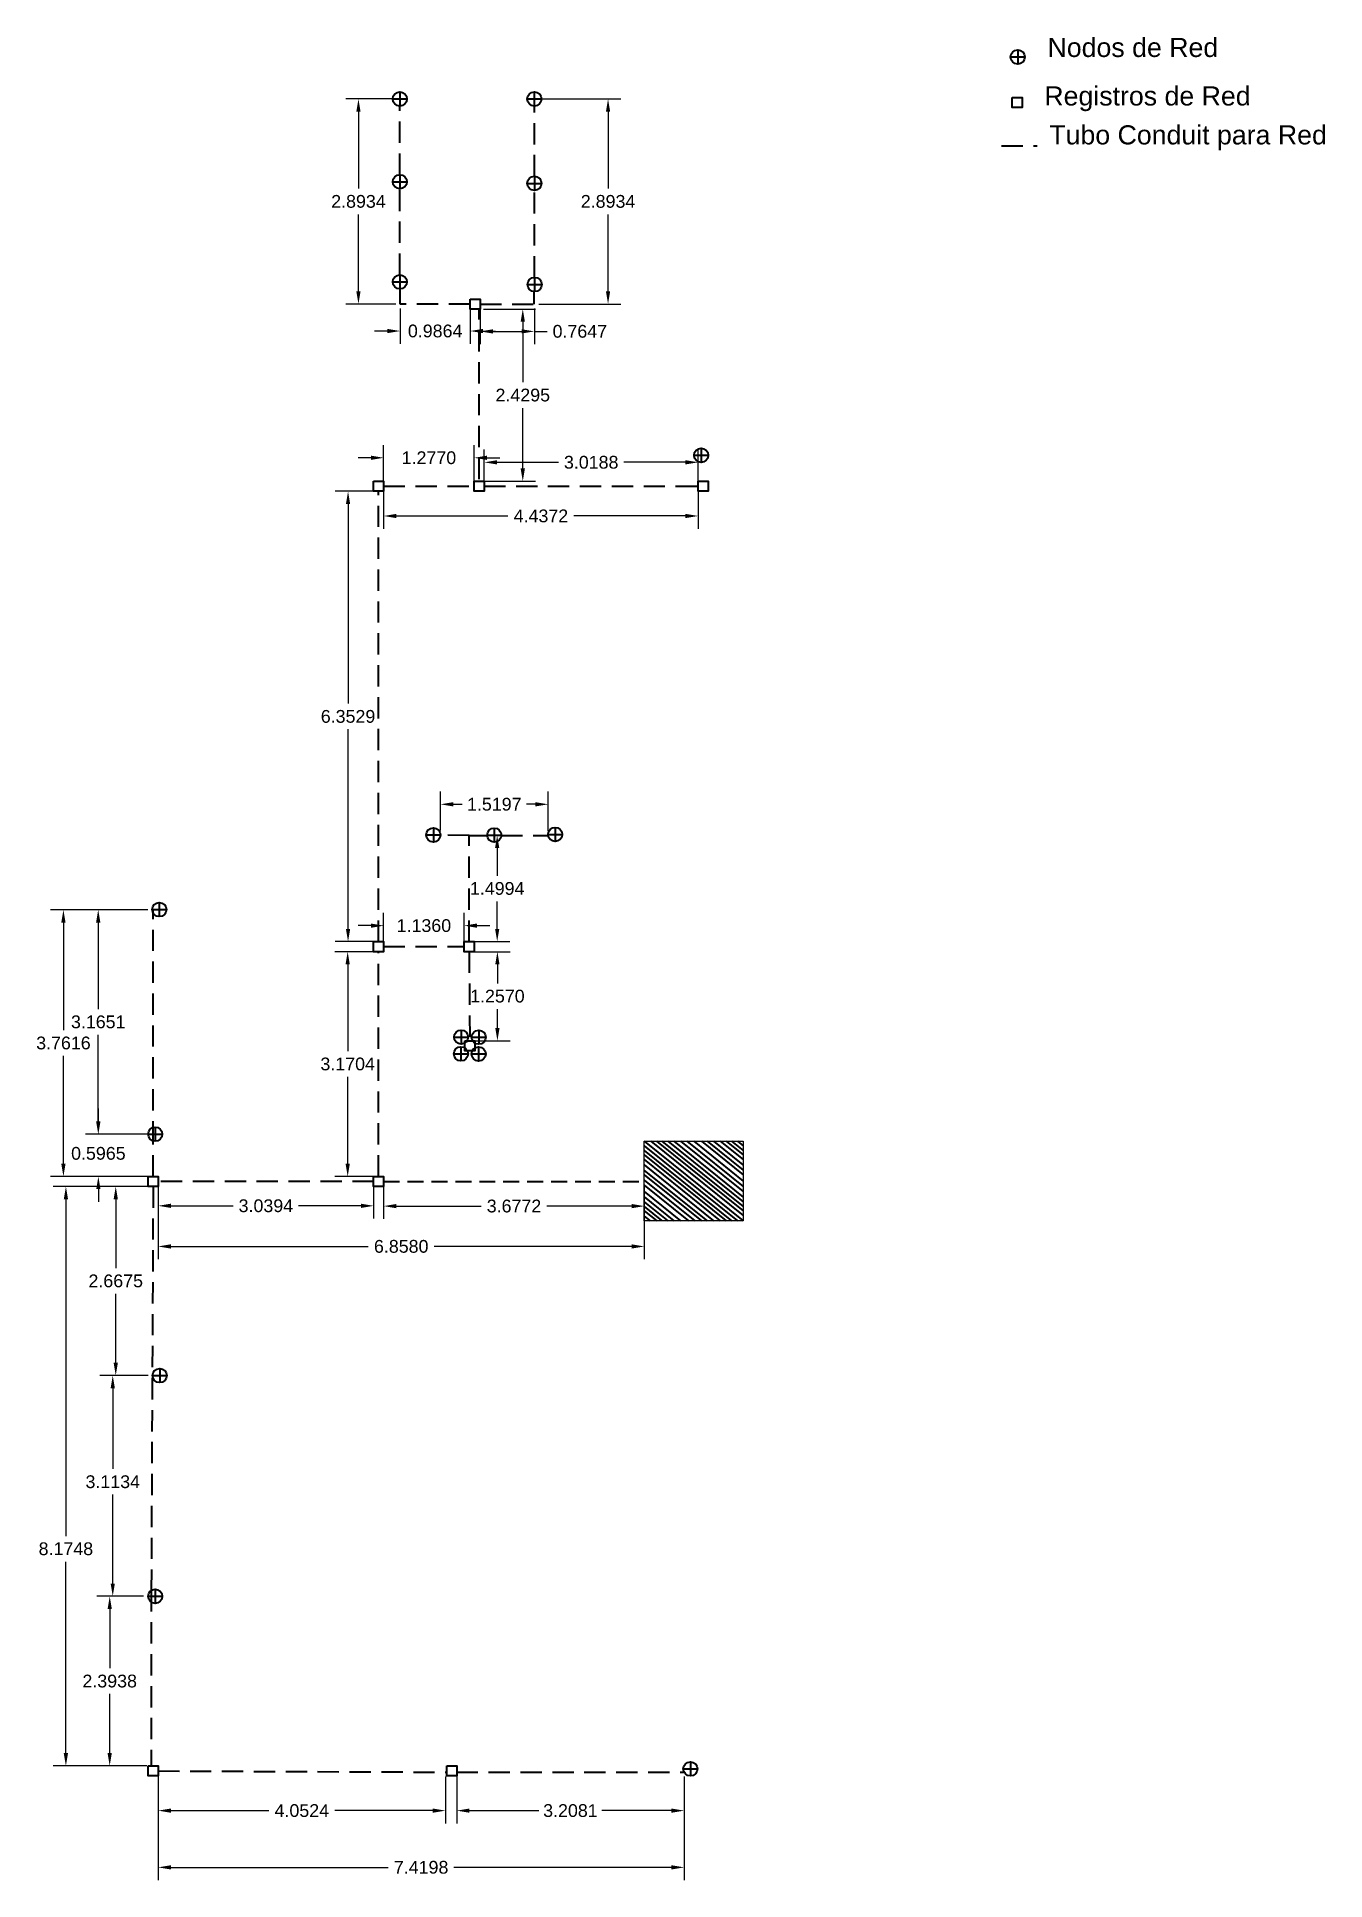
# Model space of a CAD drawing. Header units: inches. Extents: x 9.4 to 27.6, y 17.5 to 43.5.
import ezdxf

# ---------------------------------------------------------------- set-up
doc = ezdxf.new("R2010")
doc.units = ezdxf.units.IN
doc.header["$MEASUREMENT"] = 0
doc.linetypes.add('HIDDEN', pattern=[0.375, 0.25, -0.125])
doc.layers.add('Nodos de Red', color=3, linetype='Continuous')
doc.layers.add('Site', color=2, linetype='Continuous')
doc.styles.get("Standard").update_dxf_attribs({"font": 'Arial.ttf'})
doc.dimstyles.get("Standard").update_dxf_attribs({"dimtxt": 0.18, "dimasz": 0.18, "dimexe": 0.18, "dimexo": 0.0625, "dimgap": 0.09, "dimtad": 0, "dimtih": 1, "dimtoh": 1, "dimdec": 4, "dimzin": 0, "dimdsep": 46, "dimtxsty": 'Standard', "dimcen": 0.09, "dimadec": 0, "dimazin": 0, "dimtfac": 1, "dimtdec": 4, "dimtofl": 0, "dimtmove": 0, "dimatfit": 3, "dimfxl": 1, "dimtolj": 1, "dimtzin": 0, "dimarcsym": 0})

# ---------------------------------------------------------------- blocks, each defined once
blk = doc.blocks.new('*D2')
at = {"layer": 'Nodos de Red', "color": 0, "linetype": 'ByBlock', "lineweight": -2, "ltscale": 0.5, "transparency": 16777216}
for p, q in [((14.298, 27.292), (14.298, 26.826)), ((17.975, 27.292), (17.975, 26.826)), ((14.478, 27.006), (15.676, 27.006)), ((17.795, 27.006), (16.598, 27.006))]:
    blk.add_line(p, q, dxfattribs=at)
at = {"layer": 'Nodos de Red', "color": 0, "linetype": 'ByBlock', "lineweight": 40, "ltscale": 0.5, "transparency": 16777216}
for points in [[(14.478, 27.036), (14.478, 26.976), (14.298, 27.006)], [(17.795, 27.036), (17.795, 26.976), (17.975, 27.006)]]:
    blk.add_solid(points, dxfattribs=at)
at = {"layer": 'Nodos de Red', "color": 0, "linetype": 'ByBlock', "lineweight": 40, "ltscale": 0.5, "transparency": 16777216, "insert": (16.137, 27.006), "char_height": 0.18, "attachment_point": 5}
blk.add_mtext('\\A1;3.6772', dxfattribs=at)
blk = doc.blocks.new('*D3')
at = {"layer": 'Nodos de Red', "color": 0, "linetype": 'ByBlock', "lineweight": -2, "ltscale": 0.5, "transparency": 16777216}
for p, q in [((11.117, 27.292), (11.117, 26.83)), ((14.157, 27.292), (14.157, 26.83)), ((11.297, 27.01), (12.175, 27.01)), ((13.977, 27.01), (13.099, 27.01))]:
    blk.add_line(p, q, dxfattribs=at)
at = {"layer": 'Nodos de Red', "color": 0, "linetype": 'ByBlock', "lineweight": 40, "ltscale": 0.5, "transparency": 16777216}
for points in [[(11.297, 27.04), (11.297, 26.98), (11.117, 27.01)], [(13.977, 27.04), (13.977, 26.98), (14.157, 27.01)]]:
    blk.add_solid(points, dxfattribs=at)
at = {"layer": 'Nodos de Red', "color": 0, "linetype": 'ByBlock', "ltscale": 0.5, "transparency": 16777216, "insert": (12.637, 27.01), "char_height": 0.18, "attachment_point": 5}
blk.add_mtext('\\A1;3.0394', dxfattribs=at)
blk = doc.blocks.new('*D4')
at = {"layer": 'Nodos de Red', "color": 0, "linetype": 'ByBlock', "lineweight": -2, "ltscale": 1.2, "transparency": 16777216}
for p, q in [((10.984, 27.283), (10.339, 27.283)), ((10.519, 27.103), (10.519, 26.131)), ((10.519, 24.796), (10.519, 25.768)), ((10.976, 24.616), (10.339, 24.616))]:
    blk.add_line(p, q, dxfattribs=at)
at = {"layer": 'Nodos de Red', "color": 0, "linetype": 'ByBlock', "lineweight": 40, "ltscale": 1.2, "transparency": 16777216}
for points in [[(10.489, 27.103), (10.549, 27.103), (10.519, 27.283)], [(10.489, 24.796), (10.549, 24.796), (10.519, 24.616)]]:
    blk.add_solid(points, dxfattribs=at)
at = {"layer": 'Nodos de Red', "color": 0, "linetype": 'ByBlock', "lineweight": 40, "ltscale": 1.2, "transparency": 16777216, "insert": (10.519, 25.95), "char_height": 0.18, "attachment_point": 5}
blk.add_mtext('\\A1;2.6675', dxfattribs=at)
blk = doc.blocks.new('*D5')
at = {"layer": 'Nodos de Red', "color": 0, "linetype": 'ByBlock', "lineweight": -2, "ltscale": 1.2, "transparency": 16777216}
for p, q in [((10.984, 27.283), (9.636, 27.283)), ((9.816, 27.103), (9.816, 22.352)), ((9.816, 19.289), (9.816, 21.989)), ((10.957, 19.109), (9.636, 19.109))]:
    blk.add_line(p, q, dxfattribs=at)
at = {"layer": 'Nodos de Red', "color": 0, "linetype": 'ByBlock', "lineweight": 40, "ltscale": 1.2, "transparency": 16777216}
for points in [[(9.786, 27.103), (9.846, 27.103), (9.816, 27.283)], [(9.786, 19.289), (9.846, 19.289), (9.816, 19.109)]]:
    blk.add_solid(points, dxfattribs=at)
at = {"layer": 'Nodos de Red', "color": 0, "linetype": 'ByBlock', "lineweight": 40, "ltscale": 1.2, "transparency": 16777216, "insert": (9.816, 22.171), "char_height": 0.18, "attachment_point": 5}
blk.add_mtext('\\A1;8.1748', dxfattribs=at)
blk = doc.blocks.new('*D6')
at = {"layer": 'Nodos de Red', "color": 0, "linetype": 'ByBlock', "lineweight": -2, "ltscale": 1.2, "transparency": 16777216}
for p, q in [((10.971, 24.616), (10.297, 24.616)), ((10.477, 24.436), (10.477, 23.298)), ((10.477, 21.682), (10.477, 22.936)), ((10.913, 21.502), (10.297, 21.502))]:
    blk.add_line(p, q, dxfattribs=at)
at = {"layer": 'Nodos de Red', "color": 0, "linetype": 'ByBlock', "lineweight": 40, "ltscale": 1.2, "transparency": 16777216}
for points in [[(10.447, 24.436), (10.507, 24.436), (10.477, 24.616)], [(10.447, 21.682), (10.507, 21.682), (10.477, 21.502)]]:
    blk.add_solid(points, dxfattribs=at)
at = {"layer": 'Nodos de Red', "color": 0, "linetype": 'ByBlock', "lineweight": 40, "ltscale": 1.2, "transparency": 16777216, "insert": (10.477, 23.117), "char_height": 0.18, "attachment_point": 5}
blk.add_mtext('\\A1;3.1134', dxfattribs=at)
blk = doc.blocks.new('*D7')
at = {"layer": 'Nodos de Red', "color": 0, "linetype": 'ByBlock', "lineweight": -2, "ltscale": 1.2, "transparency": 16777216}
for p, q in [((10.913, 21.502), (10.254, 21.502)), ((10.434, 21.322), (10.434, 20.487)), ((10.434, 19.289), (10.434, 20.124)), ((10.957, 19.109), (10.254, 19.109))]:
    blk.add_line(p, q, dxfattribs=at)
at = {"layer": 'Nodos de Red', "color": 0, "linetype": 'ByBlock', "lineweight": 40, "ltscale": 1.2, "transparency": 16777216}
for points in [[(10.404, 21.322), (10.464, 21.322), (10.434, 21.502)], [(10.404, 19.289), (10.464, 19.289), (10.434, 19.109)]]:
    blk.add_solid(points, dxfattribs=at)
at = {"layer": 'Nodos de Red', "color": 0, "linetype": 'ByBlock', "lineweight": 40, "ltscale": 1.2, "transparency": 16777216, "insert": (10.434, 20.305), "char_height": 0.18, "attachment_point": 5}
blk.add_mtext('\\A1;2.3938', dxfattribs=at)
blk = doc.blocks.new('*D8')
at = {"layer": 'Nodos de Red', "color": 0, "linetype": 'ByBlock', "lineweight": -2, "ltscale": 1.2, "transparency": 16777216}
for p, q in [((11.117, 18.975), (11.117, 18.298)), ((15.17, 18.958), (15.17, 18.298)), ((11.297, 18.478), (12.677, 18.478)), ((14.99, 18.478), (13.61, 18.478))]:
    blk.add_line(p, q, dxfattribs=at)
at = {"layer": 'Nodos de Red', "color": 0, "linetype": 'ByBlock', "lineweight": 40, "ltscale": 1.2, "transparency": 16777216}
for points in [[(11.297, 18.508), (11.297, 18.448), (11.117, 18.478)], [(14.99, 18.508), (14.99, 18.448), (15.17, 18.478)]]:
    blk.add_solid(points, dxfattribs=at)
at = {"layer": 'Nodos de Red', "color": 0, "linetype": 'ByBlock', "lineweight": 40, "ltscale": 1.2, "transparency": 16777216, "insert": (13.144, 18.478), "char_height": 0.18, "attachment_point": 5}
blk.add_mtext('\\A1;4.0524', dxfattribs=at)
blk = doc.blocks.new('*D9')
at = {"layer": 'Nodos de Red', "color": 0, "linetype": 'ByBlock', "lineweight": -2, "ltscale": 1.2, "transparency": 16777216}
for p, q in [((15.329, 18.958), (15.329, 18.298)), ((18.537, 18.958), (18.537, 18.298)), ((15.509, 18.478), (16.488, 18.478)), ((18.357, 18.478), (17.378, 18.478))]:
    blk.add_line(p, q, dxfattribs=at)
at = {"layer": 'Nodos de Red', "color": 0, "linetype": 'ByBlock', "lineweight": 40, "ltscale": 1.2, "transparency": 16777216}
for points in [[(15.509, 18.508), (15.509, 18.448), (15.329, 18.478)], [(18.357, 18.508), (18.357, 18.448), (18.537, 18.478)]]:
    blk.add_solid(points, dxfattribs=at)
at = {"layer": 'Nodos de Red', "color": 0, "linetype": 'ByBlock', "lineweight": 40, "ltscale": 1.2, "transparency": 16777216, "insert": (16.933, 18.478), "char_height": 0.18, "attachment_point": 5}
blk.add_mtext('\\A1;3.2081', dxfattribs=at)
blk = doc.blocks.new('*D10')
at = {"layer": 'Nodos de Red', "color": 0, "linetype": 'ByBlock', "lineweight": -2, "ltscale": 1.2, "transparency": 16777216}
for p, q in [((11.117, 18.975), (11.117, 17.498)), ((18.537, 18.958), (18.537, 17.498)), ((11.297, 17.678), (14.364, 17.678)), ((18.357, 17.678), (15.29, 17.678))]:
    blk.add_line(p, q, dxfattribs=at)
at = {"layer": 'Nodos de Red', "color": 0, "linetype": 'ByBlock', "lineweight": 40, "ltscale": 1.2, "transparency": 16777216}
for points in [[(11.297, 17.708), (11.297, 17.648), (11.117, 17.678)], [(18.357, 17.708), (18.357, 17.648), (18.537, 17.678)]]:
    blk.add_solid(points, dxfattribs=at)
at = {"layer": 'Nodos de Red', "color": 0, "linetype": 'ByBlock', "lineweight": 40, "ltscale": 1.2, "transparency": 16777216, "insert": (14.827, 17.678), "char_height": 0.18, "attachment_point": 5}
blk.add_mtext('\\A1;7.4198', dxfattribs=at)
blk = doc.blocks.new('*D11')
at = {"layer": 'Nodos de Red', "color": 0, "linetype": 'ByBlock', "lineweight": -2, "ltscale": 1.2, "transparency": 16777216}
for p, q in [((10.274, 28.201), (10.274, 28.381)), ((10.984, 28.021), (10.094, 28.021)), ((10.984, 27.425), (10.094, 27.425)), ((10.274, 27.245), (10.274, 27.065))]:
    blk.add_line(p, q, dxfattribs=at)
at = {"layer": 'Nodos de Red', "color": 0, "linetype": 'ByBlock', "lineweight": 40, "ltscale": 1.2, "transparency": 16777216}
for points in [[(10.244, 28.201), (10.304, 28.201), (10.274, 28.021)], [(10.244, 27.245), (10.304, 27.245), (10.274, 27.425)]]:
    blk.add_solid(points, dxfattribs=at)
at = {"layer": 'Nodos de Red', "color": 0, "linetype": 'ByBlock', "lineweight": 40, "ltscale": 1.2, "transparency": 16777216, "insert": (10.274, 27.749), "char_height": 0.18, "attachment_point": 5}
blk.add_mtext('\\A1;0.5965', dxfattribs=at)
blk = doc.blocks.new('*D12')
at = {"layer": 'Nodos de Red', "color": 0, "linetype": 'ByBlock', "lineweight": -2, "ltscale": 1.2, "transparency": 16777216}
for p, q in [((10.971, 31.186), (10.092, 31.186)), ((10.272, 31.006), (10.272, 29.785)), ((10.272, 28.201), (10.272, 29.423)), ((10.984, 28.021), (10.092, 28.021))]:
    blk.add_line(p, q, dxfattribs=at)
at = {"layer": 'Nodos de Red', "color": 0, "linetype": 'ByBlock', "lineweight": 40, "ltscale": 1.2, "transparency": 16777216}
for points in [[(10.242, 31.006), (10.302, 31.006), (10.272, 31.186)], [(10.242, 28.201), (10.302, 28.201), (10.272, 28.021)]]:
    blk.add_solid(points, dxfattribs=at)
at = {"layer": 'Nodos de Red', "color": 0, "linetype": 'ByBlock', "lineweight": 40, "ltscale": 1.2, "transparency": 16777216, "insert": (10.272, 29.604), "char_height": 0.18, "attachment_point": 5}
blk.add_mtext('\\A1;3.1651', dxfattribs=at)
blk = doc.blocks.new('*D13')
at = {"layer": 'Nodos de Red', "color": 0, "linetype": 'ByBlock', "lineweight": -2, "ltscale": 1.2, "transparency": 16777216}
for p, q in [((10.971, 31.186), (9.601, 31.186)), ((9.781, 31.006), (9.781, 29.487)), ((9.781, 27.605), (9.781, 29.124)), ((10.971, 27.425), (9.601, 27.425))]:
    blk.add_line(p, q, dxfattribs=at)
at = {"layer": 'Nodos de Red', "color": 0, "linetype": 'ByBlock', "lineweight": 40, "ltscale": 1.2, "transparency": 16777216}
for points in [[(9.751, 31.006), (9.811, 31.006), (9.781, 31.186)], [(9.751, 27.605), (9.811, 27.605), (9.781, 27.425)]]:
    blk.add_solid(points, dxfattribs=at)
at = {"layer": 'Nodos de Red', "color": 0, "linetype": 'ByBlock', "lineweight": 40, "ltscale": 1.2, "transparency": 16777216, "insert": (9.781, 29.306), "char_height": 0.18, "attachment_point": 5}
blk.add_mtext('\\A1;3.7616', dxfattribs=at)
blk = doc.blocks.new('*D14')
at = {"layer": 'Nodos de Red', "color": 0, "linetype": 'ByBlock', "lineweight": -2, "ltscale": 1.2, "transparency": 16777216}
for p, q in [((11.117, 27.292), (11.117, 26.257)), ((17.975, 27.292), (17.975, 26.257)), ((11.297, 26.437), (14.082, 26.437)), ((17.795, 26.437), (15.011, 26.437))]:
    blk.add_line(p, q, dxfattribs=at)
at = {"layer": 'Nodos de Red', "color": 0, "linetype": 'ByBlock', "lineweight": 40, "ltscale": 1.2, "transparency": 16777216}
for points in [[(11.297, 26.467), (11.297, 26.407), (11.117, 26.437)], [(17.795, 26.467), (17.795, 26.407), (17.975, 26.437)]]:
    blk.add_solid(points, dxfattribs=at)
at = {"layer": 'Nodos de Red', "color": 0, "linetype": 'ByBlock', "lineweight": 40, "ltscale": 1.2, "transparency": 16777216, "insert": (14.546, 26.437), "char_height": 0.18, "attachment_point": 5}
blk.add_mtext('\\A1;6.8580', dxfattribs=at)
blk = doc.blocks.new('*D15')
at = {"layer": 'Nodos de Red', "color": 0, "linetype": 'ByBlock', "lineweight": -2, "ltscale": 1.2, "transparency": 16777216}
for p, q in [((14.165, 30.595), (13.611, 30.595)), ((13.791, 30.415), (13.791, 29.191)), ((13.791, 27.605), (13.791, 28.829)), ((14.165, 27.425), (13.611, 27.425))]:
    blk.add_line(p, q, dxfattribs=at)
at = {"layer": 'Nodos de Red', "color": 0, "linetype": 'ByBlock', "lineweight": 40, "ltscale": 1.2, "transparency": 16777216}
for points in [[(13.761, 30.415), (13.821, 30.415), (13.791, 30.595)], [(13.761, 27.605), (13.821, 27.605), (13.791, 27.425)]]:
    blk.add_solid(points, dxfattribs=at)
at = {"layer": 'Nodos de Red', "color": 0, "linetype": 'ByBlock', "lineweight": 40, "ltscale": 1.2, "transparency": 16777216, "insert": (13.791, 29.01), "char_height": 0.18, "attachment_point": 5}
blk.add_mtext('\\A1;3.1704', dxfattribs=at)
blk = doc.blocks.new('*D16')
at = {"layer": 'Nodos de Red', "color": 0, "linetype": 'ByBlock', "lineweight": -2, "ltscale": 1.2, "transparency": 16777216}
for p, q in [((14.118, 30.962), (13.938, 30.962)), ((14.298, 30.728), (14.298, 31.142)), ((15.434, 30.728), (15.434, 31.142)), ((15.614, 30.962), (15.794, 30.962))]:
    blk.add_line(p, q, dxfattribs=at)
at = {"layer": 'Nodos de Red', "color": 0, "linetype": 'ByBlock', "lineweight": 40, "ltscale": 1.2, "transparency": 16777216}
for points in [[(14.118, 30.992), (14.118, 30.932), (14.298, 30.962)], [(15.614, 30.992), (15.614, 30.932), (15.434, 30.962)]]:
    blk.add_solid(points, dxfattribs=at)
at = {"layer": 'Nodos de Red', "color": 0, "linetype": 'ByBlock', "lineweight": 40, "ltscale": 1.2, "transparency": 16777216, "insert": (14.866, 30.962), "char_height": 0.18, "attachment_point": 5}
blk.add_mtext('\\A1;1.1360', dxfattribs=at)
blk = doc.blocks.new('*D17')
at = {"layer": 'Nodos de Red', "color": 0, "linetype": 'ByBlock', "lineweight": -2, "ltscale": 1.2, "transparency": 16777216}
for p, q in [((15.567, 32.236), (16.08, 32.236)), ((15.9, 32.056), (15.9, 31.667)), ((15.9, 30.917), (15.9, 31.305)), ((15.567, 30.737), (16.08, 30.737))]:
    blk.add_line(p, q, dxfattribs=at)
at = {"layer": 'Nodos de Red', "color": 0, "linetype": 'ByBlock', "lineweight": 40, "ltscale": 1.2, "transparency": 16777216}
for points in [[(15.87, 32.056), (15.93, 32.056), (15.9, 32.236)], [(15.87, 30.917), (15.93, 30.917), (15.9, 30.737)]]:
    blk.add_solid(points, dxfattribs=at)
at = {"layer": 'Nodos de Red', "color": 0, "linetype": 'ByBlock', "lineweight": 40, "ltscale": 1.2, "transparency": 16777216, "insert": (15.9, 31.486), "char_height": 0.18, "attachment_point": 5}
blk.add_mtext('\\A1;1.4994', dxfattribs=at)
blk = doc.blocks.new('*D18')
at = {"layer": 'Nodos de Red', "color": 0, "linetype": 'ByBlock', "lineweight": -2, "ltscale": 1.2, "transparency": 16777216}
for p, q in [((15.099, 32.303), (15.099, 32.854)), ((16.619, 32.298), (16.619, 32.854)), ((15.279, 32.674), (15.404, 32.674)), ((16.439, 32.674), (16.314, 32.674))]:
    blk.add_line(p, q, dxfattribs=at)
at = {"layer": 'Nodos de Red', "color": 0, "linetype": 'ByBlock', "lineweight": 40, "ltscale": 1.2, "transparency": 16777216}
for points in [[(15.279, 32.704), (15.279, 32.644), (15.099, 32.674)], [(16.439, 32.704), (16.439, 32.644), (16.619, 32.674)]]:
    blk.add_solid(points, dxfattribs=at)
at = {"layer": 'Nodos de Red', "color": 0, "linetype": 'ByBlock', "lineweight": 40, "ltscale": 1.2, "transparency": 16777216, "insert": (15.859, 32.674), "char_height": 0.18, "attachment_point": 5}
blk.add_mtext('\\A1;1.5197', dxfattribs=at)
blk = doc.blocks.new('*D19')
at = {"layer": 'Nodos de Red', "color": 0, "linetype": 'ByBlock', "lineweight": -2, "ltscale": 1.2, "transparency": 16777216}
for p, q in [((15.567, 30.595), (16.083, 30.595)), ((15.903, 30.415), (15.903, 30.148)), ((15.903, 29.518), (15.903, 29.785)), ((15.575, 29.338), (16.083, 29.338))]:
    blk.add_line(p, q, dxfattribs=at)
at = {"layer": 'Nodos de Red', "color": 0, "linetype": 'ByBlock', "lineweight": 40, "ltscale": 1.2, "transparency": 16777216}
for points in [[(15.873, 30.415), (15.933, 30.415), (15.903, 30.595)], [(15.873, 29.518), (15.933, 29.518), (15.903, 29.338)]]:
    blk.add_solid(points, dxfattribs=at)
at = {"layer": 'Nodos de Red', "color": 0, "linetype": 'ByBlock', "lineweight": 40, "ltscale": 1.2, "transparency": 16777216, "insert": (15.903, 29.967), "char_height": 0.18, "attachment_point": 5}
blk.add_mtext('\\A1;1.2570', dxfattribs=at)
blk = doc.blocks.new('*D20')
at = {"layer": 'Nodos de Red', "color": 0, "linetype": 'ByBlock', "lineweight": -2, "ltscale": 1.2, "transparency": 16777216}
for p, q in [((14.165, 37.089), (13.616, 37.089)), ((13.796, 36.909), (13.796, 34.094)), ((13.796, 30.917), (13.796, 33.732)), ((14.165, 30.737), (13.616, 30.737))]:
    blk.add_line(p, q, dxfattribs=at)
at = {"layer": 'Nodos de Red', "color": 0, "linetype": 'ByBlock', "lineweight": 40, "ltscale": 1.2, "transparency": 16777216}
for points in [[(13.766, 36.909), (13.826, 36.909), (13.796, 37.089)], [(13.766, 30.917), (13.826, 30.917), (13.796, 30.737)]]:
    blk.add_solid(points, dxfattribs=at)
at = {"layer": 'Nodos de Red', "color": 0, "linetype": 'ByBlock', "lineweight": 40, "ltscale": 1.2, "transparency": 16777216, "insert": (13.796, 33.913), "char_height": 0.18, "attachment_point": 5}
blk.add_mtext('\\A1;6.3529', dxfattribs=at)
blk = doc.blocks.new('*D21')
at = {"layer": 'Nodos de Red', "color": 0, "linetype": 'ByBlock', "lineweight": -2, "ltscale": 1.2, "transparency": 16777216}
for p, q in [((14.298, 37.223), (14.298, 37.742)), ((15.575, 37.223), (15.575, 37.742)), ((14.118, 37.562), (13.938, 37.562)), ((15.755, 37.562), (15.935, 37.562))]:
    blk.add_line(p, q, dxfattribs=at)
at = {"layer": 'Nodos de Red', "color": 0, "linetype": 'ByBlock', "lineweight": 40, "ltscale": 1.2, "transparency": 16777216}
for points in [[(14.118, 37.592), (14.118, 37.532), (14.298, 37.562)], [(15.755, 37.592), (15.755, 37.532), (15.575, 37.562)]]:
    blk.add_solid(points, dxfattribs=at)
at = {"layer": 'Nodos de Red', "color": 0, "linetype": 'ByBlock', "lineweight": 40, "ltscale": 1.2, "transparency": 16777216, "insert": (14.937, 37.562), "char_height": 0.18, "attachment_point": 5}
blk.add_mtext('\\A1;1.2770', dxfattribs=at)
blk = doc.blocks.new('*D22')
at = {"layer": 'Nodos de Red', "color": 0, "linetype": 'ByBlock', "lineweight": -2, "ltscale": 1.2, "transparency": 16777216}
for p, q in [((15.717, 37.223), (15.717, 37.678)), ((15.897, 37.498), (16.764, 37.498)), ((18.555, 37.498), (17.688, 37.498)), ((18.735, 37.223), (18.735, 37.678))]:
    blk.add_line(p, q, dxfattribs=at)
at = {"layer": 'Nodos de Red', "color": 0, "linetype": 'ByBlock', "lineweight": 40, "ltscale": 1.2, "transparency": 16777216}
for points in [[(15.897, 37.528), (15.897, 37.468), (15.717, 37.498)], [(18.555, 37.528), (18.555, 37.468), (18.735, 37.498)]]:
    blk.add_solid(points, dxfattribs=at)
at = {"layer": 'Nodos de Red', "color": 0, "linetype": 'ByBlock', "lineweight": 40, "ltscale": 1.2, "transparency": 16777216, "insert": (17.226, 37.498), "char_height": 0.18, "attachment_point": 5}
blk.add_mtext('\\A1;3.0188', dxfattribs=at)
blk = doc.blocks.new('*D23')
at = {"layer": 'Nodos de Red', "color": 0, "linetype": 'ByBlock', "lineweight": -2, "ltscale": 1.2, "transparency": 16777216}
for p, q in [((14.298, 37.098), (14.298, 36.561)), ((18.735, 37.098), (18.735, 36.561)), ((14.478, 36.741), (16.051, 36.741)), ((18.555, 36.741), (16.983, 36.741))]:
    blk.add_line(p, q, dxfattribs=at)
at = {"layer": 'Nodos de Red', "color": 0, "linetype": 'ByBlock', "lineweight": 40, "ltscale": 1.2, "transparency": 16777216}
for points in [[(14.478, 36.771), (14.478, 36.711), (14.298, 36.741)], [(18.555, 36.771), (18.555, 36.711), (18.735, 36.741)]]:
    blk.add_solid(points, dxfattribs=at)
at = {"layer": 'Nodos de Red', "color": 0, "linetype": 'ByBlock', "lineweight": 40, "ltscale": 1.2, "transparency": 16777216, "insert": (16.517, 36.741), "char_height": 0.18, "attachment_point": 5}
blk.add_mtext('\\A1;4.4372', dxfattribs=at)
blk = doc.blocks.new('*D24')
at = {"layer": 'Nodos de Red', "color": 0, "linetype": 'ByBlock', "lineweight": -2, "ltscale": 1.2, "transparency": 16777216}
for p, q in [((15.708, 39.66), (16.441, 39.66)), ((16.261, 39.48), (16.261, 38.627)), ((16.261, 37.411), (16.261, 38.264)), ((15.708, 37.231), (16.441, 37.231))]:
    blk.add_line(p, q, dxfattribs=at)
at = {"layer": 'Nodos de Red', "color": 0, "linetype": 'ByBlock', "lineweight": 40, "ltscale": 1.2, "transparency": 16777216}
for points in [[(16.231, 39.48), (16.291, 39.48), (16.261, 39.66)], [(16.231, 37.411), (16.291, 37.411), (16.261, 37.231)]]:
    blk.add_solid(points, dxfattribs=at)
at = {"layer": 'Nodos de Red', "color": 0, "linetype": 'ByBlock', "lineweight": 40, "ltscale": 1.2, "transparency": 16777216, "insert": (16.261, 38.446), "char_height": 0.18, "attachment_point": 5}
blk.add_mtext('\\A1;2.4295', dxfattribs=at)
blk = doc.blocks.new('*D25')
at = {"layer": 'Nodos de Red', "color": 0, "linetype": 'ByBlock', "lineweight": -2, "ltscale": 1.2, "transparency": 16777216}
for p, q in [((14.531, 39.668), (14.531, 39.17)), ((15.518, 39.668), (15.518, 39.17)), ((14.351, 39.35), (14.171, 39.35)), ((15.698, 39.35), (15.878, 39.35))]:
    blk.add_line(p, q, dxfattribs=at)
at = {"layer": 'Nodos de Red', "color": 0, "linetype": 'ByBlock', "lineweight": 40, "ltscale": 1.2, "transparency": 16777216}
for points in [[(14.351, 39.38), (14.351, 39.32), (14.531, 39.35)], [(15.698, 39.38), (15.698, 39.32), (15.518, 39.35)]]:
    blk.add_solid(points, dxfattribs=at)
at = {"layer": 'Nodos de Red', "color": 0, "linetype": 'ByBlock', "lineweight": 40, "ltscale": 1.2, "transparency": 16777216, "insert": (15.025, 39.35), "char_height": 0.18, "attachment_point": 5}
blk.add_mtext('\\A1;0.9864', dxfattribs=at)
blk = doc.blocks.new('*D26')
at = {"layer": 'Nodos de Red', "color": 0, "linetype": 'ByBlock', "lineweight": -2, "ltscale": 1.2, "transparency": 16777216}
for p, q in [((15.659, 39.668), (15.659, 39.165)), ((16.424, 39.668), (16.424, 39.165)), ((15.839, 39.345), (16.244, 39.345)), ((16.424, 39.345), (16.604, 39.345))]:
    blk.add_line(p, q, dxfattribs=at)
at = {"layer": 'Nodos de Red', "color": 0, "linetype": 'ByBlock', "lineweight": 40, "ltscale": 1.2, "transparency": 16777216}
for points in [[(15.839, 39.375), (15.839, 39.315), (15.659, 39.345)], [(16.244, 39.375), (16.244, 39.315), (16.424, 39.345)]]:
    blk.add_solid(points, dxfattribs=at)
at = {"layer": 'Nodos de Red', "color": 0, "linetype": 'ByBlock', "lineweight": 40, "ltscale": 1.2, "transparency": 16777216, "insert": (17.066, 39.345), "char_height": 0.18, "attachment_point": 5}
blk.add_mtext('\\A1;0.7647', dxfattribs=at)
blk = doc.blocks.new('*D27')
at = {"layer": 'Nodos de Red', "color": 0, "linetype": 'ByBlock', "lineweight": -2, "ltscale": 1.2, "transparency": 16777216}
for p, q in [((14.464, 42.624), (13.763, 42.624)), ((13.943, 42.444), (13.943, 41.359)), ((13.943, 39.911), (13.943, 40.996)), ((14.469, 39.731), (13.763, 39.731))]:
    blk.add_line(p, q, dxfattribs=at)
at = {"layer": 'Nodos de Red', "color": 0, "linetype": 'ByBlock', "lineweight": 40, "ltscale": 1.2, "transparency": 16777216}
for points in [[(13.913, 42.444), (13.973, 42.444), (13.943, 42.624)], [(13.913, 39.911), (13.973, 39.911), (13.943, 39.731)]]:
    blk.add_solid(points, dxfattribs=at)
at = {"layer": 'Nodos de Red', "color": 0, "linetype": 'ByBlock', "lineweight": 40, "ltscale": 1.2, "transparency": 16777216, "insert": (13.943, 41.178), "char_height": 0.18, "attachment_point": 5}
blk.add_mtext('\\A1;2.8934', dxfattribs=at)
blk = doc.blocks.new('*D28')
at = {"layer": 'Nodos de Red', "color": 0, "linetype": 'ByBlock', "lineweight": -2, "ltscale": 1.2, "transparency": 16777216}
for p, q in [((16.487, 42.624), (17.644, 42.624)), ((17.464, 42.444), (17.464, 41.359)), ((17.464, 39.911), (17.464, 40.996)), ((16.487, 39.731), (17.644, 39.731))]:
    blk.add_line(p, q, dxfattribs=at)
at = {"layer": 'Nodos de Red', "color": 0, "linetype": 'ByBlock', "lineweight": 40, "ltscale": 1.2, "transparency": 16777216}
for points in [[(17.434, 42.444), (17.494, 42.444), (17.464, 42.624)], [(17.434, 39.911), (17.494, 39.911), (17.464, 39.731)]]:
    blk.add_solid(points, dxfattribs=at)
at = {"layer": 'Nodos de Red', "color": 0, "linetype": 'ByBlock', "lineweight": 40, "ltscale": 1.2, "transparency": 16777216, "insert": (17.464, 41.178), "char_height": 0.18, "attachment_point": 5}
blk.add_mtext('\\A1;2.8934', dxfattribs=at)

msp = doc.modelspace()

# ---------------------------------------------------------------- linework, layer by layer
at = {"layer": 'Nodos de Red', "lineweight": 40, "ltscale": 1.2, "transparency": 33554620}
for p, q in [((23.14281, 43.21585), (23.34281, 43.21585)), ((23.24281, 43.31585), (23.24281, 43.11585)), ((14.52678, 42.72439), (14.52678, 42.52439)), ((16.4218, 42.72439), (16.4218, 42.52439)), ((14.42678, 42.62439), (14.62678, 42.62439)), ((16.3218, 42.62439), (16.5218, 42.62439)), ((14.42701, 41.45582), (14.62701, 41.45582)), ((14.52701, 41.55582), (14.52701, 41.35582)), ((16.32482, 41.43363), (16.52482, 41.43363)), ((16.42482, 41.53363), (16.42482, 41.33363)), ((14.52701, 40.14319), (14.52701, 39.94319)), ((16.42863, 40.10621), (16.42863, 39.90621)), ((14.42701, 40.04319), (14.62701, 40.04319)), ((16.32863, 40.00621), (16.52863, 40.00621)), ((18.67772, 37.59791), (18.87772, 37.59791)), ((18.77772, 37.69791), (18.77772, 37.49791)), ((14.99922, 32.34132), (14.99922, 32.14132)), ((15.85847, 32.33951), (15.85847, 32.13951)), ((16.61808, 32.24861), (16.81808, 32.24861)), ((16.71808, 32.34861), (16.71808, 32.14861)), ((14.89922, 32.24132), (15.09922, 32.24132)), ((15.75847, 32.23951), (15.95847, 32.23951)), ((11.13395, 31.28953), (11.13395, 31.08953)), ((11.03395, 31.18953), (11.23395, 31.18953)), ((15.29094, 29.39), (15.49094, 29.39)), ((15.39094, 29.49), (15.39094, 29.29)), ((15.53923, 29.3882), (15.73923, 29.3882)), ((15.63923, 29.4882), (15.63923, 29.2882)), ((15.28914, 29.15441), (15.48914, 29.15441)), ((15.38914, 29.25441), (15.38914, 29.05441)), ((15.53744, 29.15261), (15.73744, 29.15261)), ((15.63744, 29.25261), (15.63744, 29.05261)), ((11.0759, 28.12117), (11.0759, 27.92117)), ((10.9759, 28.02117), (11.1759, 28.02117)), ((11.13878, 24.71578), (11.13878, 24.51578)), ((11.03878, 24.61578), (11.23878, 24.61578)), ((11.0759, 21.60237), (11.0759, 21.40237)), ((10.9759, 21.50237), (11.1759, 21.50237)), ((18.52568, 19.06716), (18.72568, 19.06716)), ((18.62568, 19.16716), (18.62568, 18.96716))]:
    msp.add_line(p, q, dxfattribs=at)
at = {"layer": 'Nodos de Red', "linetype": 'HIDDEN', "lineweight": 40, "ltscale": 1.2, "transparency": 33554620}
for p, q in [((14.52701, 41.55582), (14.52701, 42.53478)), ((16.42482, 41.53363), (16.42482, 42.52688)), ((23.01625, 41.96272), (23.51625, 41.96272)), ((14.52701, 40.14319), (14.52701, 41.35582)), ((16.42863, 40.10621), (16.42482, 41.33363)), ((14.5314, 39.73096), (14.5314, 39.94328)), ((16.4239, 39.73096), (16.4239, 39.90632)), ((15.51777, 39.73096), (14.5314, 39.73096)), ((15.64588, 37.2618), (15.64588, 39.66026)), ((15.65923, 39.73096), (16.4239, 39.73096)), ((14.22745, 30.73654), (14.22745, 37.08939)), ((14.29818, 37.16009), (15.57516, 37.16009)), ((15.71661, 37.16009), (18.73542, 37.16009)), ((15.50487, 32.23595), (15.09921, 32.24025)), ((15.50487, 30.73654), (15.50487, 32.23595)), ((15.50487, 32.23595), (15.75853, 32.23595)), ((15.9584, 32.23595), (16.61889, 32.23595)), ((11.04663, 27.9052), (11.04663, 31.18953)), ((14.22745, 27.42472), (14.22745, 30.59515)), ((14.29818, 30.66584), (15.43415, 30.66584)), ((15.50487, 30.59515), (15.51319, 29.26591)), ((11.04663, 27.42472), (11.04663, 27.9052)), ((14.15673, 27.35402), (11.11736, 27.35402)), ((11.04663, 27.28333), (11.03395, 24.57866)), ((11.03395, 24.57866), (11.01992, 21.58523)), ((11.01992, 21.58523), (11.01992, 19.10855)), ((11.11736, 19.03786), (15.18751, 19.02072)), ((15.32896, 19.02072), (18.53711, 19.02072))]:
    msp.add_line(p, q, dxfattribs=at)
at = {"layer": 'Nodos de Red', "linetype": 'HIDDEN', "lineweight": 40, "ltscale": 0.9, "transparency": 33554687}
msp.add_line((14.29818, 27.35402), (17.97533, 27.35402), dxfattribs=at)
at = {"layer": 'Nodos de Red', "lineweight": 40, "ltscale": 1.2, "transparency": 33554620}
for points in [[(23.16501, 42.64402), (23.30646, 42.64402), (23.30646, 42.50263), (23.16501, 42.50263)], [(15.51777, 39.80165), (15.65923, 39.80165), (15.65923, 39.66026), (15.51777, 39.66026)], [(14.15673, 37.23078), (14.29818, 37.23078), (14.29818, 37.08939), (14.15673, 37.08939)], [(15.57516, 37.23078), (15.71661, 37.23078), (15.71661, 37.08939), (15.57516, 37.08939)], [(18.73542, 37.23078), (18.87687, 37.23078), (18.87687, 37.08939), (18.73542, 37.08939)], [(14.15673, 30.73654), (14.29818, 30.73654), (14.29818, 30.59515), (14.15673, 30.59515)], [(15.43415, 30.73654), (15.5756, 30.73654), (15.5756, 30.59515), (15.43415, 30.59515)], [(15.44141, 29.33812), (15.58286, 29.33812), (15.58286, 29.19673), (15.44141, 29.19673)], [(10.9759, 27.42472), (11.11736, 27.42472), (11.11736, 27.28333), (10.9759, 27.28333)], [(14.15673, 27.42472), (14.29818, 27.42472), (14.29818, 27.28333), (14.15673, 27.28333)], [(10.9759, 19.10855), (11.11736, 19.10855), (11.11736, 18.96716), (10.9759, 18.96716)], [(15.18751, 19.10855), (15.32896, 19.10855), (15.32896, 18.96716), (15.18751, 18.96716)]]:
    msp.add_lwpolyline(points, close=True, dxfattribs=at)
for centre in [(23.24281, 43.21585), (14.52678, 42.62439), (16.4242, 42.62439), (14.52701, 41.45582), (16.42482, 41.43363), (14.52701, 40.04319), (16.42863, 40.00621), (18.77772, 37.59791), (14.99922, 32.24132), (15.85847, 32.23951), (16.71808, 32.24861), (11.13395, 31.18953), (15.39094, 29.39), (15.63923, 29.3882), (15.38914, 29.15441), (15.63744, 29.15261), (11.0759, 28.02117), (11.13878, 24.61578), (11.0759, 21.50237), (18.62568, 19.06716)]:
    msp.add_circle(centre, 0.1, dxfattribs=at)
at = {"layer": 'Site', "lineweight": 40, "ltscale": 1.2, "transparency": 33554664}
for p, q in [((17.97533, 27.92117), (19.36844, 26.79894)), ((17.97533, 27.85737), (19.28924, 26.79894)), ((18.06724, 27.92117), (19.36844, 26.87298)), ((18.14754, 27.92117), (19.36844, 26.93767)), ((18.22279, 27.92189), (19.36844, 26.999)), ((18.30492, 27.92117), (19.36844, 27.06444)), ((18.39332, 27.92117), (19.37074, 27.13381)), ((18.48776, 27.92117), (19.36844, 27.21173)), ((18.57299, 27.92117), (19.36844, 27.28039)), ((18.67189, 27.92117), (19.36844, 27.36006)), ((18.78009, 27.92117), (19.36844, 27.44722)), ((18.86066, 27.92117), (19.36844, 27.51212)), ((18.951, 27.92117), (19.36675, 27.58626)), ((19.04622, 27.92117), (19.36844, 27.6616)), ((19.13044, 27.92117), (19.36844, 27.72945)), ((19.20318, 27.92117), (19.36844, 27.78805)), ((19.28924, 27.92117), (19.36844, 27.85737)), ((17.97265, 27.58706), (18.951, 26.79894)), ((17.97533, 27.78805), (19.20318, 26.79894)), ((17.97533, 27.72945), (19.13044, 26.79894)), ((17.97533, 27.6616), (19.04622, 26.79894)), ((17.97498, 27.4475), (18.78009, 26.79894)), ((17.97533, 27.51042), (18.85988, 26.79894)), ((17.97533, 27.37415), (18.68938, 26.79894)), ((17.97533, 27.30097), (18.59854, 26.79894)), ((17.97533, 27.21004), (18.48643, 26.79894)), ((17.97533, 27.13566), (18.39332, 26.79894)), ((17.97974, 27.06089), (18.30492, 26.79894)), ((17.97533, 26.99809), (18.21952, 26.80168)), ((17.97533, 26.93994), (18.15245, 26.79894)), ((17.97533, 26.86577), (18.05829, 26.79894))]:
    msp.add_line(p, q, dxfattribs=at)
at = {"layer": 'Site', "linetype": 'ByBlock', "lineweight": -3, "ltscale": 1.2, "transparency": 33554664}
msp.add_lwpolyline([(17.97533, 27.92117), (19.36844, 27.92117), (19.36844, 26.79894), (17.97533, 26.79894)], close=True, dxfattribs=at)

# ---------------------------------------------------------------- texts
at = {"layer": 'Nodos de Red', "linetype": 'HIDDEN', "lineweight": 40, "ltscale": 1.2, "transparency": 33554620}
for s, p in [('Nodos de Red', (23.66306, 43.21585)), ('Registros de Red', (23.61812, 42.53172)), ('Tubo Conduit para Red', (23.68803, 41.98267))]:
    msp.add_text(s, height=0.2696541, dxfattribs=at).set_placement(p)

# ---------------------------------------------------------------- dimensions: what is measured, and where the dimension line sits
at = {"layer": 'Nodos de Red', "linetype": 'ByBlock', "lineweight": 40, "ltscale": 1.2, "transparency": 33554620}
for base, p1, p2, picture, middle in [((13.94305, 39.73096), (14.52678, 42.62439), (14.5314, 39.73096), '*D27', (13.94305, 41.17767)), ((17.46422, 39.73096), (16.4242, 42.62439), (16.4242, 39.73096), '*D28', (17.46422, 41.17767)), ((16.26126, 37.23078), (15.64588, 39.66026), (15.64588, 37.23078), '*D24', (16.26126, 38.44552)), ((13.79578, 37.08939), (14.227455, 30.736536), (14.227455, 37.08939), '*D20', (13.79578, 33.912963)), ((15.89957, 32.23595), (15.50487, 30.73654), (15.50487, 32.23595), '*D17', (15.89957, 31.48624)), ((9.78139, 27.42472), (11.03395, 31.18628), (11.03395, 27.42472), '*D13', (9.78139, 29.3055)), ((10.27153, 31.18628), (11.04663, 28.02117), (11.03395, 31.18628), '*D12', (10.27153, 29.60373)), ((13.79051, 27.42472), (14.22745, 30.59515), (14.22745, 27.42472), '*D15', (13.79051, 29.00993)), ((15.90324, 29.33812), (15.50487, 30.59515), (15.51274, 29.33812), '*D19', (15.90324, 29.96663)), ((10.519232, 24.615783), (11.046631, 27.283328), (11.038784, 24.615783), '*D4', (10.519232, 25.949555)), ((10.43424, 19.10855), (10.9759, 21.50237), (11.01992, 19.10855), '*D7', (10.43424, 20.30546))]:
    dim = msp.add_linear_dim(base=base, p1=p1, p2=p2, angle=90, dimstyle='Standard', dxfattribs=at)
    dim.commit()
    dim.dimension.update_dxf_attribs({"geometry": picture, "text_midpoint": middle})
for base, p1, p2, picture, middle in [((14.5314, 39.35012), (15.51777, 39.73096), (14.5314, 39.73096), '*D25', (15.02459, 39.35012)), ((16.4239, 39.34491), (15.65923, 39.73096), (16.4239, 39.73096), '*D26', (17.06593, 39.34491)), ((15.57516, 37.56178), (14.29818, 37.16009), (15.57516, 37.16009), '*D21', (14.93667, 37.56178)), ((18.73542, 37.49837), (15.71661, 37.16009), (18.73542, 37.16009), '*D22', (17.22602, 37.49837)), ((18.73542, 36.74063), (14.29818, 37.16009), (18.73542, 37.16009), '*D23', (16.5168, 36.74063)), ((16.61889, 32.67389), (15.09921, 32.24025), (16.61889, 32.23595), '*D18', (15.85905, 32.67389)), ((15.43415, 30.96225), (14.29818, 30.66584), (15.43415, 30.66584), '*D16', (14.86616, 30.96225)), ((17.97533, 26.43726), (11.11736, 27.35402), (17.97533, 27.35402), '*D14', (14.54635, 26.43726)), ((15.16975, 18.47752), (11.11736, 19.03786), (15.16975, 19.02072), '*D8', (13.14356, 18.47752)), ((18.537112, 17.677762), (11.117357, 19.037858), (18.537112, 19.020723), '*D10', (14.827235, 17.677762)), ((18.537112, 18.477524), (15.328964, 19.020723), (18.537112, 19.020723), '*D9', (16.933038, 18.477524))]:
    dim = msp.add_linear_dim(base=base, p1=p1, p2=p2, dimstyle='Standard', dxfattribs=at)
    dim.commit()
    dim.dimension.update_dxf_attribs({"geometry": picture, "text_midpoint": middle})
for base, p1, p2, picture, middle in [((10.274118, 28.021173), (11.046631, 27.424717), (11.046631, 28.021173), '*D11', (10.274118, 27.74943)), ((9.81627, 19.10855), (11.04663, 27.28333), (11.01992, 19.10855), '*D5', (9.81627, 22.17069)), ((10.47699, 21.50237), (11.03395, 24.61578), (10.9759, 21.50237), '*D6', (10.47699, 23.11683))]:
    dim = msp.add_linear_dim(base=base, p1=p1, p2=p2, angle=90, dimstyle='Standard', dxfattribs=at)
    dim.commit()
    dim.dimension.update_dxf_attribs({"geometry": picture, "text_midpoint": middle, "dimtype": 160})
at = {"layer": 'Nodos de Red', "linetype": 'ByBlock', "ltscale": 0.5, "transparency": 33554620}
dim = msp.add_linear_dim(base=(11.11736, 27.01008), p1=(14.15673, 27.35402), p2=(11.11736, 27.35402), dimstyle='Standard', dxfattribs=at)
dim.commit()
dim.dimension.update_dxf_attribs({"geometry": '*D3', "text_midpoint": (12.63704, 27.01008)})
at = {"layer": 'Nodos de Red', "linetype": 'ByBlock', "lineweight": 40, "ltscale": 0.5, "transparency": 33554620}
dim = msp.add_linear_dim(base=(17.975334, 27.005713), p1=(14.298181, 27.354023), p2=(17.975334, 27.354023), dimstyle='Standard', dxfattribs=at)
dim.commit()
dim.dimension.update_dxf_attribs({"geometry": '*D2', "text_midpoint": (16.136758, 27.005713)})

doc.saveas('drawing.dxf')
